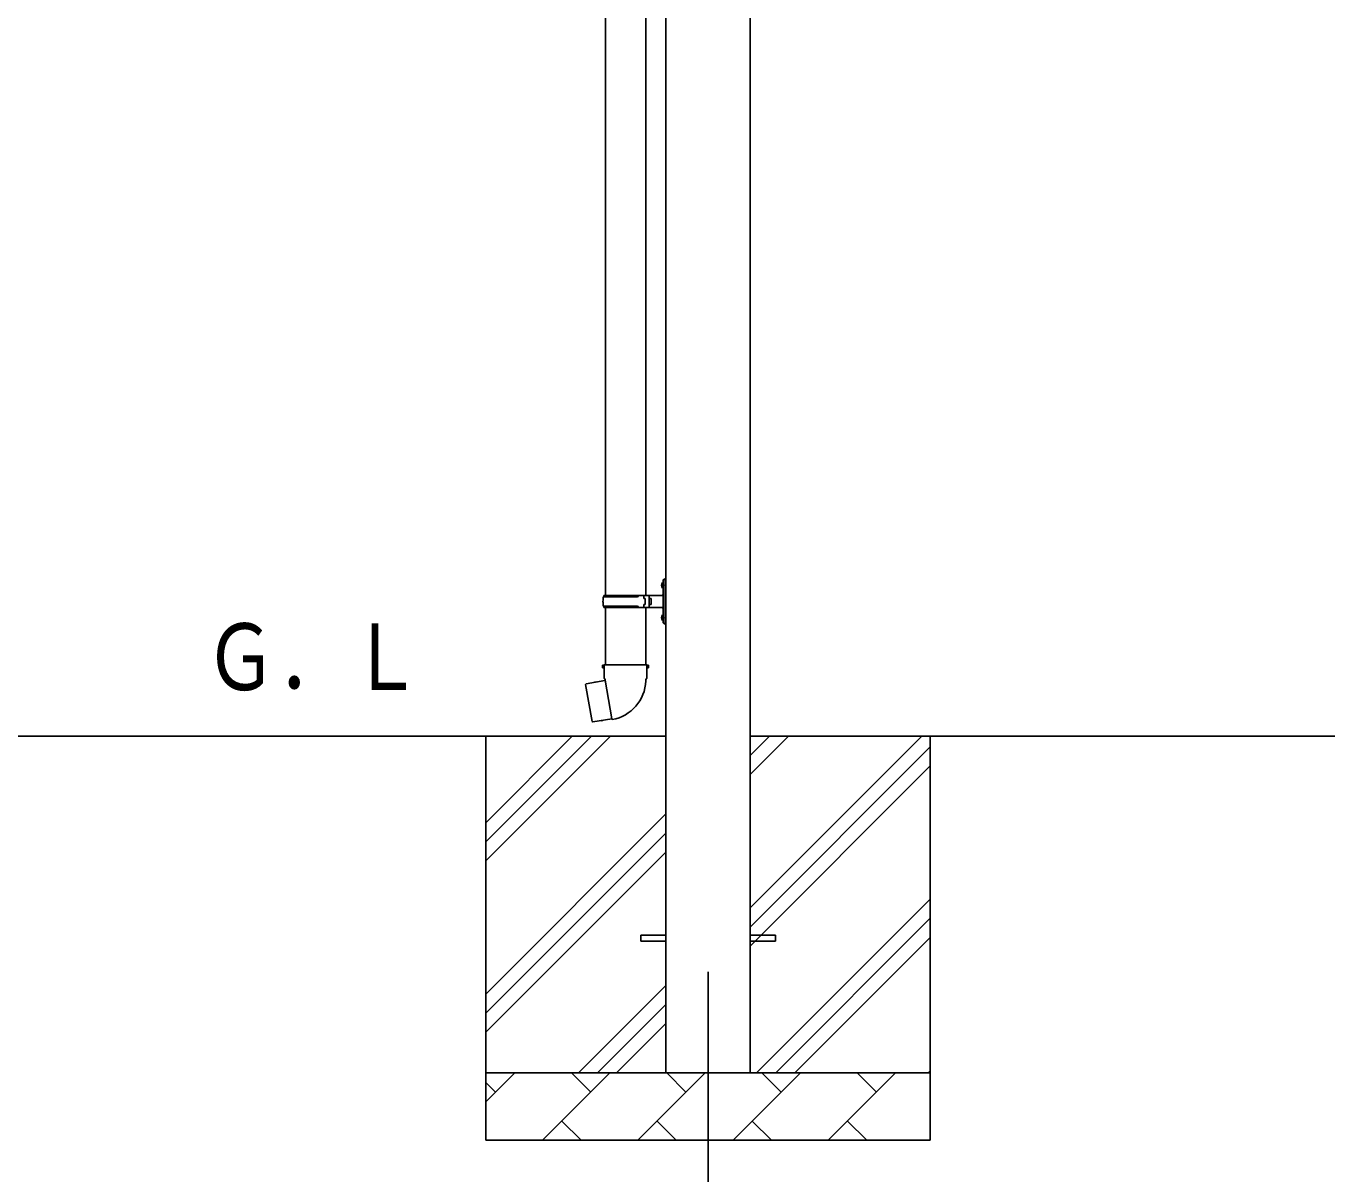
# Model space of a CAD drawing. Units: millimetres, scale not verified. Extents: x -12615 to 12615, y -8910 to 8910.
# Drawn here: x -2107 to -175, y -5632 to -3928 of the extents above; entities that cross this region are included whole.
import ezdxf
from ezdxf.enums import TextEntityAlignment as Align

# ---------------------------------------------------------------- set-up
doc = ezdxf.new("R2010")
doc.units = ezdxf.units.MM
doc.header["$LTSCALE"] = 40
for name, color, linetype in [('0-3_YKK_12', 2, 'Continuous'), ('0-4_YKK_13', 4, 'Continuous'), ('0-5_YKK_A1', 4, 'Continuous')]:
    doc.layers.add(name, color=color, linetype=linetype)
doc.styles.add('ＭＳ ゴシック', font='')
doc.styles.get('ＭＳ ゴシック').set_extended_font_data('MS Gothic')

msp = doc.modelspace()

# ---------------------------------------------------------------- linework, layer by layer
at = {"layer": '0-3_YKK_12'}
msp.add_line((-1094.1, -5332.18), (-1094.1, -5832.18), dxfattribs=at)
at = {"layer": '0-4_YKK_13'}
for p, q in [((-1246.6, -3868.68), (-1246.6, -4773.18)), ((-1186.6, -3868.68), (-1186.6, -4773.18)), ((-1160.6, -4750.18), (-1157.6, -4748.68)), ((-1160.6, -4750.18), (-1160.6, -4782.18)), ((-1157.6, -4748.68), (-1157.6, -4782.18)), ((-1157.6, -4748.68), (-1156.6, -4748.68)), ((-1156.6, -4748.68), (-1156.6, -4782.18)), ((-1162.9, -4756.04), (-1160.86, -4757.03)), ((-1161.63, -4754.03), (-1161, -4754.03)), ((-1161.63, -4754.03), (-1161.63, -4762.33)), ((-1161.63, -4762.33), (-1161, -4762.33)), ((-1161, -4754.03), (-1161, -4762.33)), ((-1161, -4754.03), (-1160.6, -4754.43)), ((-1161, -4762.33), (-1160.6, -4761.93)), ((-1160.86, -4757.03), (-1160.25, -4758.18)), ((-1160.6, -4754.43), (-1160.6, -4761.93)), ((-1249.6, -4775.18), (-1199.27, -4775.18)), ((-1249.6, -4789.18), (-1199.27, -4789.18)), ((-1248.6, -4773.18), (-1162.6, -4773.18)), ((-1248.6, -4773.18), (-1248.6, -4775.18)), ((-1248.6, -4791.18), (-1248.6, -4789.18)), ((-1189.6, -4773.18), (-1189.6, -4777.68)), ((-1189.6, -4777.68), (-1187.6, -4777.68)), ((-1189.6, -4791.18), (-1189.6, -4786.68)), ((-1189.6, -4786.68), (-1187.6, -4786.68)), ((-1187.6, -4777.68), (-1187.6, -4782.18)), ((-1187.6, -4786.68), (-1187.6, -4782.18)), ((-1181.6, -4773.18), (-1181.6, -4782.18)), ((-1181.6, -4777.68), (-1178.6, -4777.68)), ((-1181.6, -4791.18), (-1181.6, -4782.18)), ((-1181.6, -4786.68), (-1178.6, -4786.68)), ((-1178.6, -4777.68), (-1178.6, -4782.18)), ((-1178.6, -4786.68), (-1178.6, -4782.18)), ((-1160.6, -4814.18), (-1160.6, -4782.18)), ((-1157.6, -4815.68), (-1157.6, -4782.18)), ((-1156.6, -4815.68), (-1156.6, -4782.18)), ((-1248.6, -4791.18), (-1162.6, -4791.18)), ((-1246.6, -4791.18), (-1246.6, -4876.11)), ((-1186.6, -4791.18), (-1186.6, -4876.11)), ((-1162.9, -4804.04), (-1160.86, -4805.03)), ((-1161.63, -4802.03), (-1161, -4802.03)), ((-1161.63, -4802.03), (-1161.63, -4810.33)), ((-1161.63, -4810.33), (-1161, -4810.33)), ((-1161, -4802.03), (-1161, -4810.33)), ((-1161, -4802.03), (-1160.6, -4802.43)), ((-1161, -4810.33), (-1160.6, -4809.93)), ((-1160.86, -4805.03), (-1160.25, -4806.18)), ((-1160.6, -4802.43), (-1160.6, -4809.93)), ((-1160.6, -4814.18), (-1157.6, -4815.68)), ((-1157.6, -4815.68), (-1156.6, -4815.68)), ((-1248.45, -4876.11), (-1250.6, -4876.89)), ((-1250.6, -4876.89), (-1250.6, -4880.51)), ((-1250.6, -4880.51), (-1248.36, -4881.33)), ((-1248.45, -4876.11), (-1216.6, -4876.11)), ((-1248.45, -4876.11), (-1248.36, -4881.33)), ((-1248.36, -4881.33), (-1248.1, -4896.11)), ((-1184.75, -4876.11), (-1216.6, -4876.11)), ((-1182.6, -4880.51), (-1184.84, -4881.33)), ((-1184.75, -4876.11), (-1182.6, -4876.89)), ((-1182.6, -4876.89), (-1182.6, -4880.51)), ((-1275.06, -4904.56), (-1275.87, -4905.73)), ((-1275.87, -4905.73), (-1266.25, -4960.29)), ((-1247.19, -4899.31), (-1275.06, -4904.56)), ((-1262.32, -4901.96), (-1262.53, -4902.2)), ((-1248.1, -4896.11), (-1246.75, -4898.11)), ((-1236.84, -4956.61), (-1246.97, -4899.13)), ((-1246.95, -4898.31), (-1246.95, -4899.02)), ((-1246.75, -4898.11), (-1246.78, -4898.12)), ((-1186.41, -4898.05), (-1186.49, -4900.21)), ((-1185.1, -4896.11), (-1186.41, -4898.05)), ((-1252.23, -4959.2), (-1252.51, -4959.05)), ((-1236.53, -4957.37), (-1236.78, -4956.71)), ((-1194.1, -5277.68), (-1156.6, -5277.68)), ((-1194.1, -5286.68), (-1194.1, -5277.68)), ((-1194.1, -5286.68), (-1156.6, -5286.68)), ((-1031.6, -5277.68), (-994.1, -5277.68)), ((-1031.6, -5286.68), (-994.1, -5286.68)), ((-994.1, -5286.68), (-994.1, -5277.68))]:
    msp.add_line(p, q, dxfattribs=at)
for points in [[(-1162.9, -4760.33), (-1160.86, -4759.33), (-1160.25, -4758.18)], [(-1162.9, -4808.33), (-1160.86, -4807.33), (-1160.25, -4806.18)], [(-1184.75, -4876.11), (-1184.84, -4881.33), (-1185.1, -4896.11)], [(-1260.07, -4901.74), (-1260.35, -4901.59), (-1262.32, -4901.96)], [(-1237.11, -4956.51), (-1265.09, -4961.11), (-1266.25, -4960.29)], [(-1250.04, -4958.64), (-1250.25, -4958.88), (-1252.23, -4959.2)]]:
    msp.add_lwpolyline(points, dxfattribs=at)
for centre, radius, start, end in [((-1157.3, -4758.18), 6, 136.21765, 223.78235), ((-1162.6, -4771.18), 2, 270, 359.99998), ((-1200.85, -4782.18), 49.25, 171.82876, 180.00002), ((-1200.85, -4782.18), 49.25, 180.00002, 188.17127), ((-1199.27, -4773.18), 2, 270, 359.99998), ((-1199.27, -4791.18), 2, 0.00005, 90.00004), ((-1157.3, -4806.18), 6, 136.21765, 223.78235), ((-1162.6, -4793.18), 2, 0.00005, 90.00004), ((-1247.25, -4899.02), 0.3, 280.66842, 0), ((-1246.75, -4898.31), 0.2, 100, 180), ((-1246.75, -4898.11), 60.3, 279.96938, 358), ((-1237.06, -4956.81), 0.3, 20, 99.33158), ((-1236.35, -4957.3), 0.2, 200, 279.96938)]:
    msp.add_arc(centre, radius, start, end, dxfattribs=at)
at = {"layer": '0-5_YKK_A1'}
for p, q in [((-1156.6, -2685.18), (-1156.6, -5482.18)), ((-1031.6, -5482.18), (-1031.6, -2685.18)), ((-1156.6, -4982.18), (-2204.76, -4982.18)), ((-1424.1, -4982.18), (-1424.1, -5582.18)), ((-1424.1, -5167.23), (-1239.05, -4982.18)), ((-1424.1, -5138.95), (-1267.33, -4982.18)), ((-1424.1, -5110.67), (-1295.62, -4982.18)), ((843.4, -4982.18), (-1031.6, -4982.18)), ((-1031.6, -5237.28), (-776.5, -4982.18)), ((-1031.6, -5039.29), (-974.49, -4982.18)), ((-1031.6, -5011.01), (-1002.78, -4982.18)), ((-764.1, -4982.18), (-764.1, -5582.18)), ((-1031.6, -5265.57), (-764.1, -4998.07)), ((-1031.6, -5293.85), (-764.1, -5026.35)), ((-1424.1, -5365.22), (-1156.6, -5097.72)), ((-1424.1, -5393.51), (-1156.6, -5126.01)), ((-1424.1, -5421.79), (-1156.6, -5154.29)), ((-1021.94, -5482.18), (-764.1, -5224.34)), ((-993.66, -5482.18), (-764.1, -5252.62)), ((-965.38, -5482.18), (-764.1, -5280.91)), ((-1286.5, -5482.18), (-1156.6, -5352.28)), ((-1258.22, -5482.18), (-1156.6, -5380.57)), ((-1229.93, -5482.18), (-1156.6, -5408.85)), ((-1424.1, -5482.18), (-764.1, -5482.18)), ((-1424.1, -5525.08), (-1381.21, -5482.18)), ((-1339.79, -5582.18), (-1239.79, -5482.18)), ((-1268.34, -5510.74), (-1296.89, -5482.18)), ((-1198.37, -5582.18), (-1098.37, -5482.18)), ((-1126.92, -5510.74), (-1155.47, -5482.18)), ((-1056.94, -5582.18), (-956.94, -5482.18)), ((-985.5, -5510.74), (-1014.05, -5482.18)), ((-915.52, -5582.18), (-815.52, -5482.18)), ((-844.08, -5510.74), (-872.63, -5482.18)), ((-767.39, -5482.18), (-764.1, -5478.9)), ((-1409.76, -5510.74), (-1424.1, -5496.4)), ((-1311.23, -5553.63), (-1282.68, -5582.18)), ((-1169.81, -5553.63), (-1141.26, -5582.18)), ((-1028.39, -5553.63), (-999.84, -5582.18)), ((-886.97, -5553.63), (-858.42, -5582.18)), ((-764.1, -5582.18), (-1424.1, -5582.18))]:
    msp.add_line(p, q, dxfattribs=at)

# ---------------------------------------------------------------- texts
at = {"layer": '0-5_YKK_A1', "style": 'ＭＳ ゴシック', "width": 0.8}
msp.add_text('Ｇ．Ｌ', height=98.97, dxfattribs=at).set_placement((-1842.31, -4943.35), align=Align.BOTTOM_LEFT)

doc.saveas('drawing.dxf')
